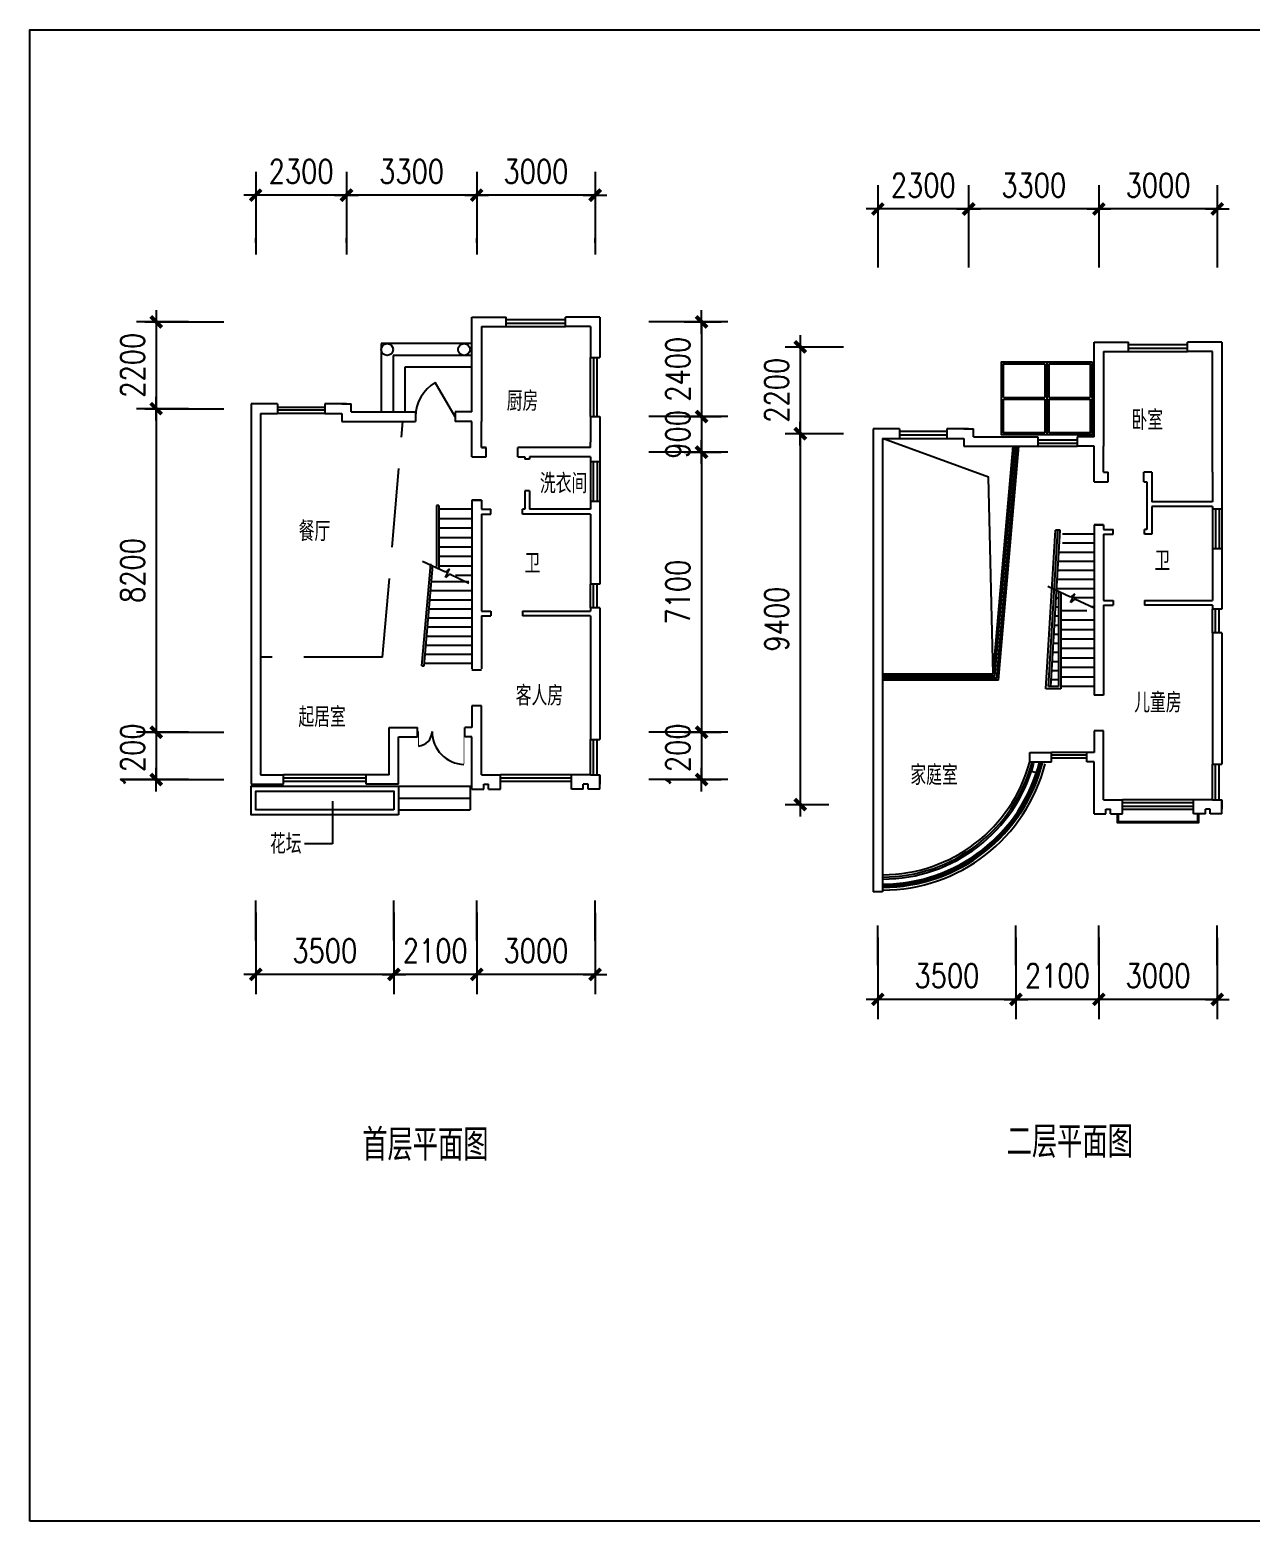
# Model space of a CAD drawing. Extents: x -144404 to 147451, y -180554 to 49126.
# Drawn here: x 48719 to 79643, y -136475 to -98675 of the extents above; entities that cross this region are included whole.
import ezdxf

# ---------------------------------------------------------------- set-up
doc = ezdxf.new("R2010")
doc.units = 0
doc.header["$LTSCALE"] = 2000
doc.header["$MEASUREMENT"] = 0
doc.linetypes.add('DASH', pattern=[0.35, 0.25, -0.1])
doc.layers.get('0').update_dxf_attribs({"color": 3, "linetype": 'CONTINUOUS'})
doc.layers.get('DEFPOINTS').update_dxf_attribs({"linetype": 'CONTINUOUS'})
for name, color, linetype in [('01_FUR', 9, 'CONTINUOUS'), ('AXIS', 3, 'CONTINUOUS'), ('JIAJU', 6, 'CONTINUOUS'), ('PUB_DIM', 3, 'CONTINUOUS'), ('PUB_TITLE', 4, 'CONTINUOUS'), ('S_SURFACE', 6, 'CONTINUOUS'), ('STAIR', 6, 'CONTINUOUS'), ('WALL', 255, 'CONTINUOUS'), ('WINDOW', 4, 'CONTINUOUS')]:
    doc.layers.add(name, color=color, linetype=linetype)
doc.styles.add('-宋体', font='simplex.shx', dxfattribs={"width": 0.8, "bigfont": 'hztxt.shx'})
doc.styles.add('DIM_FONT', font='SIMPLEX.shx', dxfattribs={"width": 0.8})
doc.dimstyles.new('AXIS200', dxfattribs={"dimscale": 2, "dimtxt": 300, "dimasz": 1, "dimexe": 250, "dimexo": 300, "dimgap": 150, "dimtad": 1, "dimdec": 0, "dimzin": 0, "dimtxsty": 'DIM_FONT', "dimblk": '_DIMX', "dimcen": 0.09, "dimse1": 1, "dimse2": 1, "dimclrt": 7, "dimazin": 3, "dimtfac": 1, "dimtdec": 0, "dimtix": 1, "dimtmove": 0, "dimatfit": 3, "dimtolj": 1, "dimtzin": 0})
doc.dimstyles.new('DIMA200', dxfattribs={"dimscale": 2, "dimtxt": 300, "dimasz": 1, "dimexe": 250, "dimexo": 300, "dimgap": 150, "dimtad": 1, "dimdec": 0, "dimzin": 0, "dimtxsty": 'DIM_FONT', "dimblk": '_DIMX', "dimcen": 0.09, "dimse1": 1, "dimclrt": 7, "dimazin": 3, "dimtfac": 1, "dimtdec": 0, "dimtix": 1, "dimtmove": 0, "dimatfit": 3, "dimtolj": 1, "dimtzin": 0})
doc.dimstyles.new('DIMB200', dxfattribs={"dimscale": 2, "dimtxt": 300, "dimasz": 1, "dimexe": 250, "dimexo": 300, "dimgap": 150, "dimtad": 1, "dimdec": 0, "dimzin": 0, "dimtxsty": 'DIM_FONT', "dimblk": '_DIMX', "dimcen": 0.09, "dimse2": 1, "dimclrt": 7, "dimazin": 3, "dimtfac": 1, "dimtdec": 0, "dimtix": 1, "dimtmove": 0, "dimatfit": 3, "dimtolj": 1, "dimtzin": 0})
doc.dimstyles.new('DIMN200', dxfattribs={"dimscale": 2, "dimtxt": 300, "dimasz": 1, "dimexe": 250, "dimexo": 300, "dimgap": 150, "dimtad": 1, "dimdec": 0, "dimzin": 0, "dimtxsty": 'DIM_FONT', "dimblk": '_DIMX', "dimcen": 0.09, "dimclrt": 7, "dimazin": 3, "dimtfac": 1, "dimtdec": 0, "dimtix": 1, "dimtmove": 0, "dimatfit": 3, "dimtolj": 1, "dimtzin": 0})

# ---------------------------------------------------------------- blocks, each defined once
blk = doc.blocks.new('M_B15SGY')
at = {"linetype": 'CONTINUOUS'}
for p, q in [((-0.5, 0.5), (0.5, 0.5)), ((0.5, 0.167), (-0.5, 0.167)), ((0.5, -0.167), (-0.5, -0.167))]:
    blk.add_line(p, q, dxfattribs=at)
blk = doc.blocks.new('_DIMX')
blk.add_line((-150, 0), (150, 0))
at = {"const_width": 50}
blk.add_lwpolyline([(-70, -70), (70, 70)], dxfattribs=at)
blk = doc.blocks.new('*D139')
at = {"color": 0, "linetype": 'BYBLOCK'}
for p, q in [((-94260, 104914), (-95580, 104914)), ((-95080, 104912), (-95080, 96716)), ((-94260, 96714), (-95580, 96714))]:
    blk.add_line(p, q, dxfattribs=at)
at = {"layer": 'DEFPOINTS', "color": 0, "linetype": 'BYBLOCK'}
for p in [(-93660, 104914), (-95080, 96714), (-93660, 96714)]:
    blk.add_point(p, dxfattribs=at)
at = {"color": 0, "linetype": 'BYBLOCK', "xscale": 2, "yscale": 2, "zscale": 2}
for p, rotation in [((-95080, 104914), 90), ((-95080, 96714), 270)]:
    blk.add_blockref('_DIMX', p, dxfattribs=dict(at, rotation=rotation))
at = {"color": 7, "linetype": 'BYBLOCK', "insert": (-95680, 100814), "char_height": 600, "attachment_point": 5, "rotation": 90, "style": 'DIM_FONT'}
blk.add_mtext('\\A1;8200', dxfattribs=at)
blk = doc.blocks.new('*D140')
at = {"color": 0, "linetype": 'BYBLOCK'}
for p, q in [((-112830, 104280), (-112830, 94884)), ((-112788, 104282), (-112330, 104282)), ((-112788, 94882), (-112330, 94882))]:
    blk.add_line(p, q, dxfattribs=at)
at = {"layer": 'DEFPOINTS', "color": 0, "linetype": 'BYBLOCK'}
for p in [(-113388, 104282), (-113388, 94882), (-112830, 94882)]:
    blk.add_point(p, dxfattribs=at)
at = {"color": 0, "linetype": 'BYBLOCK', "xscale": 2, "yscale": 2, "zscale": 2}
for p, rotation in [((-112830, 104282), 90), ((-112830, 94882), 270)]:
    blk.add_blockref('_DIMX', p, dxfattribs=dict(at, rotation=rotation))
at = {"color": 7, "linetype": 'BYBLOCK', "insert": (-113430, 99582), "char_height": 600, "attachment_point": 5, "rotation": 90, "style": 'DIM_FONT'}
blk.add_mtext('\\A1;9400', dxfattribs=at)
blk = doc.blocks.new('*D132')
at = {"color": 0, "linetype": 'BYBLOCK'}
for p, q in [((-81705, 103814), (-80762, 103814)), ((-81262, 103812), (-81262, 96716)), ((-81705, 96714), (-80762, 96714))]:
    blk.add_line(p, q, dxfattribs=at)
at = {"layer": 'DEFPOINTS', "color": 0, "linetype": 'BYBLOCK'}
for p in [(-82305, 103814), (-82305, 96714), (-81262, 96714)]:
    blk.add_point(p, dxfattribs=at)
at = {"color": 0, "linetype": 'BYBLOCK', "xscale": 2, "yscale": 2, "zscale": 2}
for p, rotation in [((-81262, 103814), 90), ((-81262, 96714), 270)]:
    blk.add_blockref('_DIMX', p, dxfattribs=dict(at, rotation=rotation))
at = {"color": 7, "linetype": 'BYBLOCK', "insert": (-81862, 100264), "char_height": 600, "attachment_point": 5, "rotation": 90, "style": 'DIM_FONT'}
blk.add_mtext('\\A1;7100', dxfattribs=at)
blk = doc.blocks.new('*D147')
at = {"color": 0, "linetype": 'BYBLOCK'}
for p, q in [((-105265, 91514), (-105265, 89444)), ((-102265, 91507), (-102265, 89444)), ((-102267, 89944), (-105263, 89944))]:
    blk.add_line(p, q, dxfattribs=at)
at = {"layer": 'DEFPOINTS', "color": 0, "linetype": 'BYBLOCK'}
for p in [(-105265, 92114), (-102265, 92107), (-105265, 89944)]:
    blk.add_point(p, dxfattribs=at)
at = {"color": 0, "linetype": 'BYBLOCK', "xscale": 2, "yscale": 2, "zscale": 2, "rotation": 180}
blk.add_blockref('_DIMX', (-105265, 89944), dxfattribs=at)
at = {"color": 0, "linetype": 'BYBLOCK', "xscale": 2, "yscale": 2, "zscale": 2}
blk.add_blockref('_DIMX', (-102265, 89944), dxfattribs=at)
at = {"color": 7, "linetype": 'BYBLOCK', "insert": (-103765, 90544), "char_height": 600, "attachment_point": 5, "style": 'DIM_FONT'}
blk.add_mtext('\\A1;3000', dxfattribs=at)
blk = doc.blocks.new('*D135')
at = {"color": 0, "linetype": 'BYBLOCK'}
for p, q in [((-89058, 92146), (-89058, 90076)), ((-86958, 92146), (-86958, 90076)), ((-89060, 90576), (-89062, 90576)), ((-86958, 90576), (-89058, 90576)), ((-86956, 90576), (-86954, 90576))]:
    blk.add_line(p, q, dxfattribs=at)
at = {"layer": 'DEFPOINTS', "color": 0, "linetype": 'BYBLOCK'}
for p in [(-89058, 92746), (-86958, 92746), (-89058, 90576)]:
    blk.add_point(p, dxfattribs=at)
at = {"color": 0, "linetype": 'BYBLOCK', "xscale": 2, "yscale": 2, "zscale": 2}
blk.add_blockref('_DIMX', (-89058, 90576), dxfattribs=at)
at = {"color": 0, "linetype": 'BYBLOCK', "xscale": 2, "yscale": 2, "zscale": 2, "rotation": 180}
blk.add_blockref('_DIMX', (-86958, 90576), dxfattribs=at)
at = {"color": 7, "linetype": 'BYBLOCK', "insert": (-88008, 91176), "char_height": 600, "attachment_point": 5, "style": 'DIM_FONT'}
blk.add_mtext('\\A1;2100', dxfattribs=at)
blk = doc.blocks.new('*D133')
at = {"color": 0, "linetype": 'BYBLOCK'}
for p, q in [((-86958, 92146), (-86958, 90076)), ((-83958, 92139), (-83958, 90076)), ((-83960, 90576), (-86956, 90576))]:
    blk.add_line(p, q, dxfattribs=at)
at = {"layer": 'DEFPOINTS', "color": 0, "linetype": 'BYBLOCK'}
for p in [(-86958, 92746), (-83958, 92739), (-86958, 90576)]:
    blk.add_point(p, dxfattribs=at)
at = {"color": 0, "linetype": 'BYBLOCK', "xscale": 2, "yscale": 2, "zscale": 2, "rotation": 180}
blk.add_blockref('_DIMX', (-86958, 90576), dxfattribs=at)
at = {"color": 0, "linetype": 'BYBLOCK', "xscale": 2, "yscale": 2, "zscale": 2}
blk.add_blockref('_DIMX', (-83958, 90576), dxfattribs=at)
at = {"color": 7, "linetype": 'BYBLOCK', "insert": (-85458, 91176), "char_height": 600, "attachment_point": 5, "style": 'DIM_FONT'}
blk.add_mtext('\\A1;3000', dxfattribs=at)
blk = doc.blocks.new('*D134')
at = {"color": 0, "linetype": 'BYBLOCK'}
for p, q in [((-92558, 92146), (-92558, 90076)), ((-89058, 92146), (-89058, 90076)), ((-89060, 90576), (-92556, 90576))]:
    blk.add_line(p, q, dxfattribs=at)
at = {"layer": 'DEFPOINTS', "color": 0, "linetype": 'BYBLOCK'}
for p in [(-92558, 92746), (-89058, 92746), (-92558, 90576)]:
    blk.add_point(p, dxfattribs=at)
at = {"color": 0, "linetype": 'BYBLOCK', "xscale": 2, "yscale": 2, "zscale": 2, "rotation": 180}
blk.add_blockref('_DIMX', (-92558, 90576), dxfattribs=at)
at = {"color": 0, "linetype": 'BYBLOCK', "xscale": 2, "yscale": 2, "zscale": 2}
blk.add_blockref('_DIMX', (-89058, 90576), dxfattribs=at)
at = {"color": 7, "linetype": 'BYBLOCK', "insert": (-90808, 91176), "char_height": 600, "attachment_point": 5, "style": 'DIM_FONT'}
blk.add_mtext('\\A1;3500', dxfattribs=at)
blk = doc.blocks.new('M_A17ORW')
at = {"const_width": 0.02}
for points in [[(-0.481, -0.001), (-0.481, -0.308)], [(0.481, 0.001), (0.481, -0.691)]]:
    blk.add_lwpolyline(points, dxfattribs=at)
for centre, radius, start, end in [((-0.501, -0.003), 0.307, 274.2492, 0.2101), ((0.505, 0.002), 0.699, 180.2762, 268.0603)]:
    blk.add_arc(centre, radius, start, end)
blk = doc.blocks.new('*D136')
at = {"color": 0, "linetype": 'BYBLOCK'}
for p, q in [((-81705, 96714), (-80762, 96714)), ((-81262, 96716), (-81262, 96718)), ((-81262, 96714), (-81262, 95514)), ((-81705, 95514), (-80762, 95514)), ((-81262, 95512), (-81262, 95510))]:
    blk.add_line(p, q, dxfattribs=at)
at = {"layer": 'DEFPOINTS', "color": 0, "linetype": 'BYBLOCK'}
for p in [(-82305, 96714), (-82305, 95514), (-81262, 95514)]:
    blk.add_point(p, dxfattribs=at)
at = {"color": 0, "linetype": 'BYBLOCK', "xscale": 2, "yscale": 2, "zscale": 2}
for p, rotation in [((-81262, 96714), 270), ((-81262, 95514), 90)]:
    blk.add_blockref('_DIMX', p, dxfattribs=dict(at, rotation=rotation))
at = {"color": 7, "linetype": 'BYBLOCK', "insert": (-81862, 96114), "char_height": 600, "attachment_point": 5, "rotation": 90, "style": 'DIM_FONT'}
blk.add_mtext('\\A1;1200', dxfattribs=at)
blk = doc.blocks.new('*D144')
at = {"color": 0, "linetype": 'BYBLOCK'}
for p, q in [((-94260, 96714), (-95580, 96714)), ((-95080, 96716), (-95080, 96718)), ((-95080, 96714), (-95080, 95514)), ((-94260, 95514), (-95580, 95514)), ((-95080, 95512), (-95080, 95510))]:
    blk.add_line(p, q, dxfattribs=at)
at = {"layer": 'DEFPOINTS', "color": 0, "linetype": 'BYBLOCK'}
for p in [(-93660, 96714), (-95080, 95514), (-93660, 95514)]:
    blk.add_point(p, dxfattribs=at)
at = {"color": 0, "linetype": 'BYBLOCK', "xscale": 2, "yscale": 2, "zscale": 2}
for p, rotation in [((-95080, 96714), 270), ((-95080, 95514), 90)]:
    blk.add_blockref('_DIMX', p, dxfattribs=dict(at, rotation=rotation))
at = {"color": 7, "linetype": 'BYBLOCK', "insert": (-95680, 96114), "char_height": 600, "attachment_point": 5, "rotation": 90, "style": 'DIM_FONT'}
blk.add_mtext('\\A1;1200', dxfattribs=at)
blk = doc.blocks.new('*D146')
at = {"color": 0, "linetype": 'BYBLOCK'}
for p, q in [((-110865, 91514), (-110865, 89444)), ((-107365, 91514), (-107365, 89444)), ((-107367, 89944), (-110863, 89944))]:
    blk.add_line(p, q, dxfattribs=at)
at = {"layer": 'DEFPOINTS', "color": 0, "linetype": 'BYBLOCK'}
for p in [(-110865, 92114), (-107365, 92114), (-110865, 89944)]:
    blk.add_point(p, dxfattribs=at)
at = {"color": 0, "linetype": 'BYBLOCK', "xscale": 2, "yscale": 2, "zscale": 2, "rotation": 180}
blk.add_blockref('_DIMX', (-110865, 89944), dxfattribs=at)
at = {"color": 0, "linetype": 'BYBLOCK', "xscale": 2, "yscale": 2, "zscale": 2}
blk.add_blockref('_DIMX', (-107365, 89944), dxfattribs=at)
at = {"color": 7, "linetype": 'BYBLOCK', "insert": (-109115, 90544), "char_height": 600, "attachment_point": 5, "style": 'DIM_FONT'}
blk.add_mtext('\\A1;3500', dxfattribs=at)
blk = doc.blocks.new('*D148')
at = {"color": 0, "linetype": 'BYBLOCK'}
for p, q in [((-107365, 91514), (-107365, 89444)), ((-105265, 91514), (-105265, 89444)), ((-107367, 89944), (-107369, 89944)), ((-105265, 89944), (-107365, 89944)), ((-105263, 89944), (-105261, 89944))]:
    blk.add_line(p, q, dxfattribs=at)
at = {"layer": 'DEFPOINTS', "color": 0, "linetype": 'BYBLOCK'}
for p in [(-107365, 92114), (-105265, 92114), (-107365, 89944)]:
    blk.add_point(p, dxfattribs=at)
at = {"color": 0, "linetype": 'BYBLOCK', "xscale": 2, "yscale": 2, "zscale": 2}
blk.add_blockref('_DIMX', (-107365, 89944), dxfattribs=at)
at = {"color": 0, "linetype": 'BYBLOCK', "xscale": 2, "yscale": 2, "zscale": 2, "rotation": 180}
blk.add_blockref('_DIMX', (-105265, 89944), dxfattribs=at)
at = {"color": 7, "linetype": 'BYBLOCK', "insert": (-106315, 90544), "char_height": 600, "attachment_point": 5, "style": 'DIM_FONT'}
blk.add_mtext('\\A1;2100', dxfattribs=at)
blk = doc.blocks.new('*D138')
at = {"color": 0, "linetype": 'BYBLOCK'}
for p, q in [((-81705, 104714), (-80762, 104714)), ((-81262, 104716), (-81262, 104718)), ((-81262, 104714), (-81262, 103814)), ((-81705, 103814), (-80762, 103814)), ((-81262, 103812), (-81262, 103810))]:
    blk.add_line(p, q, dxfattribs=at)
at = {"layer": 'DEFPOINTS', "color": 0, "linetype": 'BYBLOCK'}
for p in [(-82305, 104714), (-82305, 103814), (-81262, 103814)]:
    blk.add_point(p, dxfattribs=at)
at = {"color": 0, "linetype": 'BYBLOCK', "xscale": 2, "yscale": 2, "zscale": 2}
for p, rotation in [((-81262, 104714), 270), ((-81262, 103814), 90)]:
    blk.add_blockref('_DIMX', p, dxfattribs=dict(at, rotation=rotation))
at = {"color": 7, "linetype": 'BYBLOCK', "insert": (-81862, 104264), "char_height": 600, "attachment_point": 5, "rotation": 90, "style": 'DIM_FONT'}
blk.add_mtext('\\A1;900', dxfattribs=at)
blk = doc.blocks.new('_GCBLK')
at = {"linetype": 'DASH'}
for p, q in [((-0.5, -0.5), (-0.5, 0.5)), ((0.5, -0.5), (0.5, 0.5)), ((-0.5, 0.2), (0.5, 0.2)), ((-0.5, -0.2), (0.5, -0.2))]:
    blk.add_line(p, q, dxfattribs=at)
blk = doc.blocks.new('*D137')
at = {"color": 0, "linetype": 'BYBLOCK'}
for p, q in [((-81705, 107114), (-80762, 107114)), ((-81262, 107112), (-81262, 104716)), ((-81705, 104714), (-80762, 104714))]:
    blk.add_line(p, q, dxfattribs=at)
at = {"layer": 'DEFPOINTS', "color": 0, "linetype": 'BYBLOCK'}
for p in [(-82305, 107114), (-82305, 104714), (-81262, 104714)]:
    blk.add_point(p, dxfattribs=at)
at = {"color": 0, "linetype": 'BYBLOCK', "xscale": 2, "yscale": 2, "zscale": 2}
for p, rotation in [((-81262, 107114), 90), ((-81262, 104714), 270)]:
    blk.add_blockref('_DIMX', p, dxfattribs=dict(at, rotation=rotation))
at = {"color": 7, "linetype": 'BYBLOCK', "insert": (-81862, 105914), "char_height": 600, "attachment_point": 5, "rotation": 90, "style": 'DIM_FONT'}
blk.add_mtext('\\A1;2400', dxfattribs=at)
blk = doc.blocks.new('*D154')
at = {"color": 0, "linetype": 'BYBLOCK'}
for p, q in [((-94260, 107114), (-95580, 107114)), ((-95080, 107116), (-95080, 107118)), ((-95080, 107114), (-95080, 104914)), ((-94260, 104914), (-95580, 104914)), ((-95080, 104912), (-95080, 104910))]:
    blk.add_line(p, q, dxfattribs=at)
at = {"layer": 'DEFPOINTS', "color": 0, "linetype": 'BYBLOCK'}
for p in [(-93660, 107114), (-95080, 104914), (-93660, 104914)]:
    blk.add_point(p, dxfattribs=at)
at = {"color": 0, "linetype": 'BYBLOCK', "xscale": 2, "yscale": 2, "zscale": 2}
for p, rotation in [((-95080, 107114), 270), ((-95080, 104914), 90)]:
    blk.add_blockref('_DIMX', p, dxfattribs=dict(at, rotation=rotation))
at = {"color": 7, "linetype": 'BYBLOCK', "insert": (-95680, 106014), "char_height": 600, "attachment_point": 5, "rotation": 90, "style": 'DIM_FONT'}
blk.add_mtext('\\A1;2200', dxfattribs=at)
blk = doc.blocks.new('M_A1SFU')
blk.add_line((-0.5, 0), (0, -0.866))
blk.add_arc((-0.5, 0), 1, 300, 0)
blk = doc.blocks.new('*D157')
at = {"color": 0, "linetype": 'BYBLOCK'}
for p, q in [((-112830, 106484), (-112830, 106486)), ((-112830, 106482), (-112830, 104282)), ((-112788, 106482), (-112330, 106482)), ((-112830, 104280), (-112830, 104278)), ((-112788, 104282), (-112330, 104282))]:
    blk.add_line(p, q, dxfattribs=at)
at = {"layer": 'DEFPOINTS', "color": 0, "linetype": 'BYBLOCK'}
for p in [(-113388, 106482), (-113388, 104282), (-112830, 104282)]:
    blk.add_point(p, dxfattribs=at)
at = {"color": 0, "linetype": 'BYBLOCK', "xscale": 2, "yscale": 2, "zscale": 2}
for p, rotation in [((-112830, 106482), 270), ((-112830, 104282), 90)]:
    blk.add_blockref('_DIMX', p, dxfattribs=dict(at, rotation=rotation))
at = {"color": 7, "linetype": 'BYBLOCK', "insert": (-113430, 105382), "char_height": 600, "attachment_point": 5, "rotation": 90, "style": 'DIM_FONT'}
blk.add_mtext('\\A1;2200', dxfattribs=at)
blk = doc.blocks.new('*D309')
at = {"color": 0, "linetype": 'BYBLOCK'}
blk.add_line((417291, -25873), (414295, -25873), dxfattribs=at)
at = {"layer": 'DEFPOINTS', "color": 0, "linetype": 'BYBLOCK'}
for p in [(414293, -25873), (414293, -26873), (417293, -26873)]:
    blk.add_point(p, dxfattribs=at)
at = {"color": 0, "linetype": 'BYBLOCK', "xscale": 2, "yscale": 2, "zscale": 2, "rotation": 180}
blk.add_blockref('_DIMX', (414293, -25873), dxfattribs=at)
at = {"color": 0, "linetype": 'BYBLOCK', "xscale": 2, "yscale": 2, "zscale": 2}
blk.add_blockref('_DIMX', (417293, -25873), dxfattribs=at)
at = {"color": 7, "linetype": 'BYBLOCK', "insert": (415793, -25273), "char_height": 600, "attachment_point": 5, "style": 'DIM_FONT'}
blk.add_mtext('\\A1;3000', dxfattribs=at)
blk = doc.blocks.new('*D310')
at = {"color": 0, "linetype": 'BYBLOCK'}
blk.add_line((414291, -25873), (410995, -25873), dxfattribs=at)
at = {"layer": 'DEFPOINTS', "color": 0, "linetype": 'BYBLOCK'}
for p in [(410993, -25873), (410993, -26873), (414293, -26873)]:
    blk.add_point(p, dxfattribs=at)
at = {"color": 0, "linetype": 'BYBLOCK', "xscale": 2, "yscale": 2, "zscale": 2, "rotation": 180}
blk.add_blockref('_DIMX', (410993, -25873), dxfattribs=at)
at = {"color": 0, "linetype": 'BYBLOCK', "xscale": 2, "yscale": 2, "zscale": 2}
blk.add_blockref('_DIMX', (414293, -25873), dxfattribs=at)
at = {"color": 7, "linetype": 'BYBLOCK', "insert": (412643, -25273), "char_height": 600, "attachment_point": 5, "style": 'DIM_FONT'}
blk.add_mtext('\\A1;3300', dxfattribs=at)
blk = doc.blocks.new('*D311')
at = {"color": 0, "linetype": 'BYBLOCK'}
blk.add_line((410991, -25873), (408695, -25873), dxfattribs=at)
at = {"layer": 'DEFPOINTS', "color": 0, "linetype": 'BYBLOCK'}
for p in [(408693, -25873), (408693, -26873), (410993, -26873)]:
    blk.add_point(p, dxfattribs=at)
at = {"color": 0, "linetype": 'BYBLOCK', "xscale": 2, "yscale": 2, "zscale": 2, "rotation": 180}
blk.add_blockref('_DIMX', (408693, -25873), dxfattribs=at)
at = {"color": 0, "linetype": 'BYBLOCK', "xscale": 2, "yscale": 2, "zscale": 2}
blk.add_blockref('_DIMX', (410993, -25873), dxfattribs=at)
at = {"color": 7, "linetype": 'BYBLOCK', "insert": (409843, -25273), "char_height": 600, "attachment_point": 5, "style": 'DIM_FONT'}
blk.add_mtext('\\A1;2300', dxfattribs=at)
blk = doc.blocks.new('*D312')
at = {"color": 0, "linetype": 'BYBLOCK'}
blk.add_line((433056, -26223), (430060, -26223), dxfattribs=at)
at = {"layer": 'DEFPOINTS', "color": 0, "linetype": 'BYBLOCK'}
for p in [(430058, -26223), (430058, -27223), (433058, -27223)]:
    blk.add_point(p, dxfattribs=at)
at = {"color": 0, "linetype": 'BYBLOCK', "xscale": 2, "yscale": 2, "zscale": 2, "rotation": 180}
blk.add_blockref('_DIMX', (430058, -26223), dxfattribs=at)
at = {"color": 0, "linetype": 'BYBLOCK', "xscale": 2, "yscale": 2, "zscale": 2}
blk.add_blockref('_DIMX', (433058, -26223), dxfattribs=at)
at = {"color": 7, "linetype": 'BYBLOCK', "insert": (431558, -25623), "char_height": 600, "attachment_point": 5, "style": 'DIM_FONT'}
blk.add_mtext('\\A1;3000', dxfattribs=at)
blk = doc.blocks.new('*D313')
at = {"color": 0, "linetype": 'BYBLOCK'}
blk.add_line((430056, -26223), (426760, -26223), dxfattribs=at)
at = {"layer": 'DEFPOINTS', "color": 0, "linetype": 'BYBLOCK'}
for p in [(426758, -26223), (426758, -27223), (430058, -27223)]:
    blk.add_point(p, dxfattribs=at)
at = {"color": 0, "linetype": 'BYBLOCK', "xscale": 2, "yscale": 2, "zscale": 2, "rotation": 180}
blk.add_blockref('_DIMX', (426758, -26223), dxfattribs=at)
at = {"color": 0, "linetype": 'BYBLOCK', "xscale": 2, "yscale": 2, "zscale": 2}
blk.add_blockref('_DIMX', (430058, -26223), dxfattribs=at)
at = {"color": 7, "linetype": 'BYBLOCK', "insert": (428408, -25623), "char_height": 600, "attachment_point": 5, "style": 'DIM_FONT'}
blk.add_mtext('\\A1;3300', dxfattribs=at)
blk = doc.blocks.new('*D314')
at = {"color": 0, "linetype": 'BYBLOCK'}
blk.add_line((426756, -26223), (424460, -26223), dxfattribs=at)
at = {"layer": 'DEFPOINTS', "color": 0, "linetype": 'BYBLOCK'}
for p in [(424458, -26223), (424458, -27223), (426758, -27223)]:
    blk.add_point(p, dxfattribs=at)
at = {"color": 0, "linetype": 'BYBLOCK', "xscale": 2, "yscale": 2, "zscale": 2, "rotation": 180}
blk.add_blockref('_DIMX', (424458, -26223), dxfattribs=at)
at = {"color": 0, "linetype": 'BYBLOCK', "xscale": 2, "yscale": 2, "zscale": 2}
blk.add_blockref('_DIMX', (426758, -26223), dxfattribs=at)
at = {"color": 7, "linetype": 'BYBLOCK', "insert": (425608, -25623), "char_height": 600, "attachment_point": 5, "style": 'DIM_FONT'}
blk.add_mtext('\\A1;2300', dxfattribs=at)

msp = doc.modelspace()

# ---------------------------------------------------------------- linework, layer by layer
at = {"layer": '01_FUR', "linetype": 'DASH', "ltscale": 4}
for q in [(58170.5, -108598.1), (54563.9, -114578.1)]:
    msp.add_line((57659.2, -114578.1), q, dxfattribs=at)
at = {"layer": '01_FUR'}
for p, q in [((73129.8, -115005), (73633.3, -109230)), ((73175.7, -115055), (73683.5, -109230)), ((73221.5, -115105), (73733.7, -109230)), ((73267.3, -115155), (73783.9, -109230)), ((59084.7, -110728.1), (59024.4, -110728.1)), ((59024.7, -110728.1), (59024.7, -112279.8)), ((59084.7, -110728.1), (59084.7, -112327)), ((59923.9, -110828.1), (59084.7, -110828.1)), ((59923.9, -111068.1), (59084.7, -111068.1)), ((59923.9, -111308.1), (59084.7, -111308.1)), ((74465.7, -115380), (74710, -111360)), ((74529.5, -115320), (74770.2, -111360)), ((74589.6, -115320), (74830.3, -111360)), ((74830.3, -111360), (74710, -111360)), ((75688.6, -111460), (74889.5, -111460)), ((59923.9, -111548.1), (59084.7, -111548.1)), ((59923.9, -111788.1), (59084.7, -111788.1)), ((75688.6, -111690), (74889.5, -111690)), ((58655.2, -114794.5), (58878, -112210.4)), ((58715.5, -114794.5), (58934.6, -112252.6)), ((59923.9, -112028.1), (59084.7, -112028.1)), ((75688.6, -112150), (74782.3, -112150)), ((75688.6, -111920), (74796.2, -111920)), ((59923.9, -112268.1), (59084.7, -112268.1)), ((59923.9, -112508.1), (59508.1, -112508.1)), ((75688.6, -112610), (74754.3, -112610)), ((75688.6, -112380), (74768.3, -112380)), ((59923.9, -112898.1), (58878.9, -112898.1)), ((59846.7, -112668.1), (58898.8, -112668.1)), ((75688.6, -112840), (74740.3, -112840)), ((74789.5, -112911.6), (74789.5, -115320)), ((74849.5, -112940), (74849.5, -115380)), ((59923.9, -113358.1), (58839.3, -113358.1)), ((59923.9, -113128.1), (58859.1, -113128.1)), ((74789.5, -113310), (74711.8, -113310)), ((74789.5, -113080), (74722.4, -113080)), ((75505.6, -113400), (74849.5, -113400)), ((75688.6, -113070), (75149.3, -113070)), ((75688.6, -113300), (75611.5, -113300)), ((59923.9, -113588.1), (58819.5, -113588.1)), ((74789.5, -113770), (74683.8, -113770)), ((74789.5, -113540), (74697.8, -113540)), ((75688.6, -113640), (74849.5, -113640)), ((59923.9, -114048.1), (58779.8, -114048.1)), ((59923.9, -113818.1), (58799.6, -113818.1)), ((74789.5, -114000), (74669.8, -114000)), ((75688.6, -113880), (74849.5, -113880)), ((75688.6, -114120), (74849.5, -114120)), ((59923.9, -114508.1), (58740.1, -114508.1)), ((59923.9, -114278.1), (58760, -114278.1)), ((74789.5, -114460), (74641.9, -114460)), ((74789.5, -114230), (74655.8, -114230)), ((75688.6, -114360), (74849.5, -114360)), ((58655.2, -114794.5), (58715.5, -114794.5)), ((59923.9, -114738.1), (58720.3, -114738.1)), ((74789.5, -114690), (74627.9, -114690)), ((75688.6, -114600), (74849.5, -114600)), ((75688.6, -114840), (74849.5, -114840)), ((73129.8, -115005), (70328.6, -115005)), ((73175.7, -115055), (70328.6, -115055)), ((73221.5, -115105), (70328.6, -115105)), ((73267.3, -115155), (70328.6, -115155)), ((74789.5, -115150), (74599.9, -115150)), ((74789.5, -114920), (74613.9, -114920)), ((75688.6, -115080), (74849.5, -115080)), ((74849.5, -115380), (74465.7, -115380)), ((74789.5, -115320), (74529.5, -115320)), ((75688.6, -115320), (74849.5, -115320))]:
    msp.add_line(p, q, dxfattribs=at)
at = {"layer": 'AXIS'}
for p, q in [((51635.6, -106078), (53635.6, -106078)), ((66403.7, -106078), (64403.7, -106078)), ((67859.3, -106709.9), (69341.3, -106710)), ((51635.6, -108278), (53635.6, -108278)), ((66403.7, -108478), (64403.7, -108478)), ((67859.3, -108909.9), (69341.3, -108910)), ((66403.7, -109378), (64403.7, -109378)), ((51635.6, -116478.1), (53635.6, -116478.1)), ((66403.7, -116478.1), (64403.7, -116478.1)), ((51635.6, -117678.1), (53635.6, -117678.1)), ((66403.7, -117678.1), (64403.7, -117678.1)), ((67859.3, -118310), (68968.7, -118310)), ((54443.9, -121754.4), (54443.9, -120746.4)), ((57943.9, -121754.4), (57943.9, -120746.4)), ((60043.9, -121754.4), (60043.9, -120746.4)), ((63043.9, -121754.4), (63043.9, -120746.4)), ((70208.6, -122386.3), (70208.6, -121378.3)), ((73708.6, -122386.3), (73708.6, -121378.3)), ((75808.6, -122386.3), (75808.6, -121378.3)), ((78808.6, -122386.3), (78808.6, -121378.3))]:
    msp.add_line(p, q, dxfattribs=at)
at = {"layer": 'DEFPOINTS', "color": 0, "linetype": 'BYBLOCK'}
for p in [(71711.6, -116609.8), (70328.6, -117664.2)]:
    msp.add_point(p, dxfattribs=at)
at = {"layer": 'JIAJU'}
for p, q in [((56387.7, -118229.5), (56387.7, -119307)), ((56387.7, -119307), (55681.3, -119307))]:
    msp.add_line(p, q, dxfattribs=at)
at = {"layer": 'PUB_DIM'}
for p, q in [((54443.9, -102278), (54443.9, -104369.8)), ((56743.9, -102278), (56743.9, -104369.8)), ((60043.9, -102278), (60043.9, -104369.8)), ((63043.9, -102278), (63043.9, -104369.8)), ((70208.6, -102608.1), (70208.6, -104700)), ((72508.6, -102608.1), (72508.6, -104700)), ((75808.6, -102608.1), (75808.6, -104700)), ((78808.6, -102608.1), (78808.6, -104700)), ((54443.9, -104070.5), (54443.9, -103953.4)), ((56743.9, -104070.5), (56743.9, -103953.4)), ((60043.9, -104070.5), (60043.9, -103953.4)), ((63043.9, -104070.5), (63043.9, -103953.4)), ((70208.6, -104400.6), (70208.6, -104585.2)), ((72508.6, -104400.6), (72508.6, -104585.2)), ((75808.6, -104400.6), (75808.6, -104585.2)), ((78808.6, -104400.6), (78808.6, -104585.2))]:
    msp.add_line(p, q, dxfattribs=at)
msp.add_lwpolyline([(73129.8, -115005), (73009.2, -110013.5), (70328.6, -109030)], dxfattribs=at)
for radius, end in [(3860, 344.98532), (4100, 345.88307), (3920, 344.98532), (3970, 344.98532), (4250, 345.69651)]:
    msp.add_arc((70328.6, -116230), radius, 270, end, dxfattribs=at)
at = {"layer": 'PUB_TITLE'}
msp.add_lwpolyline([(48719.5, -136474.8), (48719.5, -98674.8), (102179.5, -98674.8), (102179.5, -136474.8)], close=True, dxfattribs=at)
at = {"layer": 'S_SURFACE'}
for p, q in [((74438.6, -107140), (74438.6, -107990)), ((74488.6, -107090), (74488.6, -108940)), ((74538.6, -107140), (74538.6, -107990)), ((73388.6, -107990), (74438.6, -107990)), ((73388.6, -108040), (74438.6, -108040)), ((74438.6, -108040), (74438.6, -108890)), ((74538.6, -107990), (75588.6, -107990)), ((74538.6, -108040), (74538.6, -108890)), ((74538.6, -108040), (75588.6, -108040)), ((55144.1, -117848.1), (58114.3, -117848.1))]:
    msp.add_line(p, q, dxfattribs=at)
for points in [[(75638.6, -107090), (75638.6, -108940), (73338.6, -108940), (73338.6, -107090)], [(58064.3, -118568.1), (54323.9, -118568.1), (54323.9, -117848.1), (58064.3, -117848.1)], [(57944.3, -118448.1), (54443.9, -118448.1), (54443.9, -117968.1), (57944.3, -117968.1)]]:
    msp.add_lwpolyline(points, close=True, dxfattribs=at)
for points in [[(73388.6, -107990), (73388.6, -107140), (74438.6, -107140)], [(74538.6, -107140), (75588.6, -107140), (75588.6, -107990)], [(74438.6, -108890), (73388.6, -108890), (73388.6, -108040)], [(75588.6, -108040), (75588.6, -108890), (74538.6, -108890)], [(76273.3, -118550), (76273.3, -118765), (78343.3, -118765), (78343.3, -118550)], [(76298.3, -118550), (76298.3, -118740), (78318.3, -118740), (78318.3, -118550)]]:
    msp.add_lwpolyline(points, dxfattribs=at)
at = {"layer": 'STAIR'}
for p, q in [((59248.7, -112422), (58673.3, -112150.2)), ((59354.2, -112339.2), (59248.7, -112422)), ((59251.7, -112556.2), (59354.2, -112339.2)), ((59357.2, -112473.3), (59251.7, -112556.2)), ((59846.7, -112704.6), (59357.2, -112473.3)), ((75090.5, -113053.9), (74515.2, -112782)), ((75196, -112971), (75090.5, -113053.9)), ((75093.5, -113188), (75196, -112971)), ((75199, -113105.1), (75093.5, -113188)), ((75688.6, -113336.4), (75199, -113105.1))]:
    msp.add_line(p, q, dxfattribs=at)
at = {"layer": 'WALL'}
for p, q in [((59923.9, -108358.1), (59923.9, -105958.1)), ((59923.9, -105958.1), (60793.9, -105958.1)), ((60163.9, -106198.1), (60163.9, -108598.1)), ((60163.9, -106198.1), (60793.9, -106198.1)), ((60793.9, -106198.1), (60793.9, -105958.1)), ((63163.9, -105958.1), (62293.9, -105958.1)), ((62293.9, -106198.1), (62293.9, -105958.1)), ((62923.9, -106198.1), (62293.9, -106198.1)), ((62923.9, -106198.1), (62923.9, -106978.1)), ((63163.9, -105958.1), (63163.9, -106978.1)), ((75688.6, -108990), (75688.6, -106590)), ((75688.6, -106590), (76558.6, -106590)), ((76558.6, -106830), (76558.6, -106590)), ((78928.6, -106590), (78058.6, -106590)), ((78058.6, -106830), (78058.6, -106590)), ((78928.6, -106590), (78928.6, -113359.8)), ((75928.6, -106830), (75928.6, -109230)), ((75928.6, -106830), (76558.6, -106830)), ((78688.6, -106830), (78058.6, -106830)), ((78688.6, -109753.8), (78688.6, -106830)), ((62923.9, -106978.1), (63163.9, -106978.1)), ((54323.9, -108158.6), (54324.4, -108158.1)), ((54323.9, -108158.6), (54323.9, -117797.6)), ((54993.9, -108158.1), (54324.4, -108158.1)), ((54563.9, -108398.1), (54563.9, -117558.1)), ((54563.9, -108398.1), (54993.9, -108398.1)), ((54993.9, -108158.1), (54993.9, -108398.1)), ((56743.9, -108158.1), (56193.9, -108158.1)), ((56193.9, -108158.1), (56193.9, -108398.1)), ((56193.9, -108398.1), (56623.9, -108398.1)), ((56623.9, -108158.1), (56863.9, -108158.1)), ((56623.9, -108158.1), (56863.9, -108158.1)), ((56623.9, -108398.1), (56623.9, -108598.1)), ((56863.9, -108358.1), (56863.9, -108158.1)), ((56863.9, -108358.1), (58493.9, -108358.1)), ((58493.9, -108358.1), (58493.9, -108598.1)), ((59923.9, -108358.1), (59493.9, -108358.1)), ((59493.9, -108358.1), (59493.9, -108598.1)), ((62923.9, -108478.1), (62923.9, -109121.9)), ((62923.9, -108478.1), (63163.9, -108478.1)), ((63163.9, -108478.1), (63163.9, -112728)), ((56623.9, -108598.1), (58493.9, -108598.1)), ((59923.9, -108598.1), (59493.9, -108598.1)), ((59923.9, -109498.1), (59923.9, -108598.1)), ((60163.9, -109258.1), (60163.9, -108598.1)), ((70088.6, -108790.5), (70089.1, -108790)), ((70088.6, -108790.5), (70088.6, -120520.8)), ((70758.6, -108790), (70089.1, -108790)), ((70758.6, -108790), (70758.6, -109030)), ((71958.6, -108790), (71958.6, -109030)), ((72508.6, -108790), (71958.6, -108790)), ((72388.6, -108790), (72628.6, -108790)), ((72628.6, -108990), (72628.6, -108790)), ((62923.9, -109258.1), (62923.9, -109121.9)), ((70328.6, -109030), (70328.6, -120520.8)), ((70328.6, -109030), (70758.6, -109030)), ((71958.6, -109030), (72388.1, -109030)), ((72388.1, -109030), (72388.6, -109030.5)), ((72388.6, -109030.5), (72388.6, -109230)), ((72388.6, -109230), (74258.6, -109230)), ((72628.6, -108990), (74258.6, -108990)), ((74258.6, -108990), (74258.6, -109230)), ((75258.6, -108990), (75258.6, -109230)), ((75688.6, -108990), (75258.6, -108990)), ((75688.6, -109230), (75258.6, -109230)), ((75688.6, -110130), (75688.6, -109230)), ((75928.6, -109890), (75928.6, -109230)), ((59923.9, -109498.1), (60283.9, -109498.1)), ((60163.9, -109258.1), (60283.9, -109258.1)), ((60283.9, -109498.1), (60283.9, -109258.1)), ((61083.9, -109498.1), (61083.9, -109258.1)), ((62923.9, -109258.1), (61083.9, -109258.1)), ((61083.9, -109498.1), (61263.9, -109498.1)), ((61263.9, -109498.1), (61263.9, -109558.1)), ((61383.9, -109558.1), (61263.9, -109558.1)), ((61383.9, -109498.1), (61383.9, -109558.1)), ((62923.9, -109498.1), (61383.9, -109498.1)), ((62923.9, -109498.1), (62923.9, -110828)), ((75928.6, -109890), (76048.6, -109890)), ((76048.6, -110130), (76048.6, -109890)), ((77148.6, -109890), (76948.6, -109890)), ((76948.6, -110130), (76948.6, -109890)), ((77148.6, -109890), (77148.6, -110640)), ((78688.6, -109890), (78688.6, -109753.8)), ((78688.6, -109890), (78688.6, -110640)), ((61263.9, -110358.1), (61263.9, -110828)), ((61383.9, -110358.1), (61263.9, -110358.1)), ((61383.9, -110358.1), (61383.9, -110828)), ((75688.6, -110130), (76048.6, -110130)), ((76948.6, -110130), (77028.6, -110130)), ((77028.6, -110130), (77028.6, -111339.9)), ((59923.9, -110598.1), (59923.9, -114868.1)), ((59923.9, -110598.1), (60163.9, -110598.1)), ((60163.9, -110598.1), (59923.9, -110598.1)), ((60163.9, -110598.1), (60163.9, -110828)), ((78688.6, -110640), (77148.6, -110640)), ((60163.9, -110828), (60403.9, -110828)), ((60163.9, -110948), (60163.9, -112695)), ((60163.9, -110948), (60403.9, -110948)), ((60403.9, -110948), (60403.9, -110828)), ((61203.9, -110948), (61203.9, -110828)), ((61263.9, -110828), (61203.9, -110828)), ((62923.9, -110948), (61203.9, -110948)), ((62923.9, -110828), (61383.9, -110828)), ((62923.9, -110948), (62923.9, -112728)), ((78688.6, -110760), (77148.6, -110760)), ((77148.6, -110760), (77148.6, -111459.9)), ((78688.6, -110760), (78688.6, -113140)), ((75688.6, -111220), (75688.6, -115540)), ((75688.6, -111220), (75928.6, -111220)), ((75928.6, -111220), (75688.6, -111220)), ((75928.6, -111220), (75928.6, -111339.9)), ((75928.6, -111339.9), (76168.6, -111339.9)), ((75928.6, -111459.9), (76168.6, -111459.9)), ((75928.6, -111459.9), (75928.6, -113140)), ((76168.6, -111459.9), (76168.6, -111339.9)), ((76968.6, -111459.9), (76968.6, -111339.9)), ((77028.6, -111339.9), (76968.6, -111339.9)), ((77148.6, -111459.9), (76968.6, -111459.9)), ((60163.9, -112289.3), (60163.9, -113408.1)), ((63163.9, -112728), (62923.9, -112728)), ((75928.6, -112921.2), (75928.6, -113140)), ((63163.9, -113328), (62923.9, -113328)), ((62923.9, -113328), (62923.9, -113408.1)), ((63163.9, -113328), (63163.9, -113478.1)), ((75928.6, -113140), (76168.6, -113140)), ((75928.6, -113260), (75928.6, -114808.6)), ((75928.6, -113260), (76168.6, -113260)), ((75928.6, -113260), (75928.6, -113326.8)), ((76168.6, -113140), (76168.6, -113260)), ((76968.6, -113140), (78688.6, -113140)), ((76968.6, -113140), (76968.6, -113260)), ((78688.6, -113260), (76968.6, -113260)), ((78688.6, -113260), (78688.6, -113359.8)), ((78928.6, -113359.8), (78688.6, -113359.8)), ((60163.9, -113408.1), (60403.9, -113408.1)), ((60163.9, -113528.1), (60163.9, -114176.8)), ((60163.9, -113528.1), (60403.9, -113528.1)), ((60403.9, -113408.1), (60403.9, -113528.1)), ((61203.9, -113408.1), (61203.9, -113528.1)), ((61203.9, -113408.1), (62923.9, -113408.1)), ((62923.9, -113528.1), (61203.9, -113528.1)), ((62923.9, -113528.1), (62923.9, -113628.1)), ((62923.9, -113528.1), (62923.9, -115128.1)), ((63163.9, -113478.1), (63163.9, -116658.1)), ((60163.9, -114128.1), (60163.9, -114868.1)), ((78928.6, -113959.8), (78688.6, -113959.8)), ((78688.6, -113959.8), (78688.6, -114160)), ((78928.6, -113959.8), (78928.6, -114110)), ((78928.6, -114110), (78928.6, -117290)), ((62923.9, -114328.1), (62923.9, -116658.1)), ((78688.6, -114160), (78688.6, -115860)), ((78688.6, -114160), (78688.6, -114260)), ((60163.9, -114908.1), (59923.9, -114908.1)), ((75928.6, -114760), (75928.6, -115540)), ((78688.6, -114960), (78688.6, -117290)), ((75928.6, -115540), (75688.6, -115540)), ((60163.9, -115808.1), (59923.9, -115808.1)), ((59923.9, -115808.1), (59923.9, -116358.1)), ((60163.9, -117558.1), (60163.9, -115808.1)), ((57824.3, -116358.1), (58543.7, -116358.1)), ((57824.3, -117558.1), (57824.3, -116358.1)), ((58543.7, -116598.1), (58543.7, -116358.1)), ((59923.9, -116358.1), (59743.7, -116358.1)), ((59743.7, -116598.1), (59743.7, -116358.1)), ((58064.3, -117798.1), (58064.3, -116598.1)), ((58064.3, -116598.1), (58543.7, -116598.1)), ((59923.9, -116598.1), (59743.7, -116598.1)), ((59923.9, -117918.1), (59923.9, -116598.1)), ((62923.9, -116658.1), (63163.9, -116658.1)), ((75928.6, -116440), (75688.6, -116440)), ((75688.6, -116440), (75688.6, -116990)), ((75928.6, -118190), (75928.6, -116440)), ((74056.8, -116990), (74608.4, -116990)), ((74056.8, -117230), (74056.8, -116990)), ((74608.4, -117230), (74608.4, -116990)), ((75508.4, -117230), (75508.4, -116990)), ((75688.6, -116990), (75508.4, -116990)), ((74056.8, -117230), (74608.4, -117230)), ((75688.6, -117230), (75508.4, -117230)), ((75688.6, -118550), (75688.6, -117230)), ((78688.6, -117290), (78928.6, -117290)), ((54324.4, -117798.1), (54323.9, -117797.6)), ((54324.4, -117798.1), (55144.1, -117798.1)), ((54563.9, -117558.1), (55144.1, -117558.1)), ((55144.1, -117798.1), (55144.1, -117558.1)), ((57244.1, -117798.1), (57244.1, -117558.1)), ((57824.3, -117558.1), (57244.1, -117558.1)), ((58064.3, -117798.1), (57244.1, -117798.1)), ((59923.9, -117918.1), (60223.2, -117918.1)), ((60163.9, -117558.1), (60643.5, -117558.1)), ((60223.2, -117798.1), (60343.2, -117798.1)), ((60223.2, -117918.1), (60223.2, -117798.1)), ((60343.2, -117918.1), (60343.2, -117798.1)), ((60343.2, -117918.1), (60643.5, -117918.1)), ((60643.5, -117918.1), (60643.5, -117558.1)), ((62923.9, -117558.1), (62443.5, -117558.1)), ((62443.5, -117918.1), (62443.5, -117558.1)), ((62743.9, -117918.1), (62443.5, -117918.1)), ((62863.9, -117798.1), (62743.9, -117798.1)), ((62743.9, -117918.1), (62743.9, -117798.1)), ((62863.9, -117918.1), (62863.9, -117798.1)), ((63163.9, -117918.1), (62863.9, -117918.1)), ((62923.9, -117558.1), (63163.9, -117558.1)), ((63163.9, -117918.1), (63163.9, -117558.1)), ((63163.9, -117558.1), (63163.9, -117798.1)), ((75928.6, -118190), (76408.3, -118190)), ((75928.6, -118190), (76408.3, -118190)), ((76408.3, -118550), (76408.3, -118190)), ((76408.3, -118550), (76408.3, -118190)), ((78688.6, -118190), (78208.3, -118190)), ((78688.6, -118190), (78208.3, -118190)), ((78208.3, -118430), (78208.3, -118190)), ((78208.3, -118550), (78208.3, -118190)), ((78208.3, -118550), (78208.3, -118190)), ((78688.6, -118190), (78928.6, -118190)), ((78688.6, -118190), (78928.6, -118190)), ((78928.6, -118190), (78928.6, -118430)), ((78928.6, -118550), (78928.6, -118190)), ((78928.6, -118550), (78928.6, -118190)), ((78928.6, -118190), (78928.6, -118430)), ((75688.6, -118550), (75987.9, -118550)), ((75987.9, -118550), (75987.9, -118430)), ((75987.9, -118430), (76107.9, -118430)), ((76107.9, -118550), (76107.9, -118430)), ((76107.9, -118550), (76408.3, -118550)), ((78508.6, -118550), (78208.3, -118550)), ((78628.6, -118430), (78508.6, -118430)), ((78508.6, -118550), (78508.6, -118430)), ((78628.6, -118550), (78628.6, -118430)), ((78928.6, -118550), (78628.6, -118550)), ((70328.6, -120520.8), (70088.6, -120520.8))]:
    msp.add_line(p, q, dxfattribs=at)
at = {"layer": 'WALL', "color": 4, "linetype": 'DASH', "ltscale": 0.5}
msp.add_line((74299.6, -117535.8), (73996.5, -117433.1), dxfattribs=at)
at = {"layer": 'WALL'}
for centre in [(57774.1, -106778.1), (59723.9, -106778.1)]:
    msp.add_circle(centre, 150, dxfattribs=at)
at = {"layer": 'WINDOW'}
for p, q in [((60793.9, -106018.1), (62293.9, -106018.1)), ((60793.9, -106108.1), (62293.9, -106108.1)), ((60793.9, -106198.1), (62293.9, -106198.1)), ((59923.9, -106628.1), (57624.1, -106628.1)), ((57624.1, -106628.1), (57624.1, -108358.1)), ((59923.9, -106928.1), (57924.1, -106928.1)), ((57924.1, -106928.1), (57924.1, -108358.1)), ((76558.6, -106650), (78058.6, -106650)), ((76558.6, -106740), (78058.6, -106740)), ((76558.6, -106830), (78058.6, -106830)), ((59923.9, -107228.1), (58224.1, -107228.1)), ((58224.1, -107228.1), (58224.1, -108358.1)), ((70758.6, -108850), (71958.6, -108850)), ((70758.6, -108940), (71958.6, -108940)), ((70758.6, -109030), (71958.6, -109030)), ((60283.9, -109258.1), (60163.9, -109258.1)), ((60163.9, -109498.1), (60283.9, -109498.1)), ((60283.9, -109498.1), (60283.9, -109258.1)), ((58064.3, -117848.1), (59923.9, -117848.1)), ((59873.9, -117848.1), (59873.9, -118448.1)), ((58064.3, -118148.1), (59873.9, -118148.1)), ((58064.3, -118448.1), (59873.9, -118448.1)), ((76408.3, -118430), (78208.3, -118430))]:
    msp.add_line(p, q, dxfattribs=at)
for radius, end in [(4140, 346.02225), (4180, 346.15868)]:
    msp.add_arc((70328.6, -116230), radius, 270, end, dxfattribs=at)

# ---------------------------------------------------------------- block references
for name, p, xscale, yscale, zscale, rotation in [('M_B15SGY', (63043.9, -107728.1), 1500, 240.0000000000145, 1500, 90), ('_GCBLK', (63043.9, -110118), 1000, 239.9999999999854, 1000, 270), ('_GCBLK', (78808.6, -111320), 1000, 240, 1000, 270), ('M_B15SGY', (62963.9, -113028), 600, 240, 600, 270), ('M_B15SGY', (78728.6, -113659.8), 600, 240, 600, 270), ('M_A17ORW', (59143.7, -116458.1), -1200, -1200, 1200, 180), ('M_B15SGY', (62963.9, -117108.1), 900, 240, 900, 270), ('M_B15SGY', (75058.4, -117023.3), -900, 200, 900, 180), ('M_B15SGY', (78728.6, -117740), 900, 240, 900, 270), ('M_B15SGY', (56194.1, -117598.1), -2100, 240.0000000000003, 2100, 180), ('M_B15SGY', (61543.5, -117598.1), -1800, 240, 1800, 180), ('M_B15SGY', (77308.3, -118230), -1800, 240, 1800, 180)]:
    msp.add_blockref(name, p, dxfattribs=dict(at, xscale=xscale, yscale=yscale, zscale=zscale, rotation=rotation))
for name, p, xscale, yscale, zscale in [('M_A1SFU', (58993.9, -108483.1), -1000, -1000, 1000), ('M_B15SGY', (55593.9, -108358.1), 1200, 240.0000000000036, 1200), ('M_B15SGY', (74758.6, -109191.6), -1000, 230, 1000)]:
    msp.add_blockref(name, p, dxfattribs=dict(at, xscale=xscale, yscale=yscale, zscale=zscale))

# ---------------------------------------------------------------- texts
at = {"layer": 'JIAJU', "style": '-宋体', "width": 0.8}
for s, height, p in [('厨房', 500, (60804.5, -108334.7)), ('卧室', 500, (76636.7, -108817.1)), ('洗衣间', 500, (61644.9, -110423.6)), ('餐厅', 500, (55532.4, -111637)), ('卫', 500, (77218.3, -112384.7)), ('卫', 500, (61257.1, -112446.5)), ('客人房', 500, (61032.1, -115802.5)), ('儿童房', 500, (76706.2, -115978)), ('起居室', 500, (55525.4, -116344.4)), ('家庭室', 500, (71032.2, -117816.2)), ('花坛', 500, (54805.4, -119560.8)), ('首层平面图  ', 800, (57142.1, -127334.9)), ('二层平面图  ', 800, (73472.7, -127259.8))]:
    msp.add_text(s, height=height, dxfattribs=at).set_placement(p)

# ---------------------------------------------------------------- dimensions: what is measured, and where the dimension line sits
at = {"layer": 'AXIS'}
for base, p1, p2, angle, dimstyle, picture, middle, set_off in [((51922, -108278), (53341.9, -106078.1), (53341.9, -108278), 90, 'DIMN200', '*D154', (51322, -107178.1), (147001.9, -213192.4)), ((65740, -108478), (64697.4, -106078.1), (64697.4, -108478), 270, 'DIMN200', '*D137', (65140, -107278.1), (147001.9, -213192.4)), ((68243.1, -108910), (67685.5, -106710), (67685.5, -108910), 90, 'DIMN200', '*D157', (67643.1, -107810), (181073.3, -213192.4)), ((51922, -116478.1), (53341.9, -108278), (53341.9, -116478.1), 90, 'DIMA200', '*D139', (51322, -112378.1), (147001.9, -213192.4)), ((65740, -109378.1), (64697.4, -108478.1), (64697.4, -109378.1), 270, 'DIMN200', '*D138', (65140, -108928.1), (147001.9, -213192.4)), ((68243.1, -118310), (67685.5, -108909.9), (67685.5, -118310), 90, 'DIMA200', '*D140', (67643.1, -113609.9), (181073.3, -213192.4)), ((65740, -116478.1), (64697.4, -109378.1), (64697.4, -116478.1), 270, 'DIMA200', '*D132', (65140, -112928.1), (147001.9, -213192.4)), ((51922, -117678.1), (53341.9, -116478.1), (53341.9, -117678.1), 90, 'DIMB200', '*D144', (51322, -117078.1), (147001.9, -213192.4)), ((65740, -117678.1), (64697.4, -116478.1), (64697.4, -117678.1), 270, 'DIMB200', '*D136', (65140, -117078.1), (147001.9, -213192.4))]:
    dim = msp.add_linear_dim(base=base, p1=p1, p2=p2, angle=angle, dimstyle=dimstyle, override={"dimblk1": '_DIMX', "dimblk2": '_DIMX', "dimsah": 1, "dimse1": 0, "dimse2": 0}, dxfattribs=at)
    dim.commit()
    dim.dimension.update_dxf_attribs({"geometry": picture, "text_midpoint": middle, "insert": set_off})
for base, p1, p2, picture, middle, set_off in [((54443.9, -122616.5), (57943.9, -120446.4), (54443.9, -120446.4), '*D134', (56193.9, -122016.5), (147001.9, -213192.4)), ((57943.9, -122616.5), (60043.9, -120446.4), (57943.9, -120446.4), '*D135', (58993.9, -122016.5), (147001.9, -213192.4)), ((60043.9, -122616.5), (63043.9, -120453.2), (60043.9, -120446.4), '*D133', (61543.9, -122016.5), (147001.9, -213192.4)), ((70208.6, -123248.3), (73708.6, -121078.3), (70208.6, -121078.3), '*D146', (71958.6, -122648.3), (181073.3, -213192.4)), ((73708.6, -123248.3), (75808.6, -121078.3), (73708.6, -121078.3), '*D148', (74758.6, -122648.3), (181073.3, -213192.4)), ((75808.6, -123248.3), (78808.6, -121085.1), (75808.6, -121078.3), '*D147', (77308.6, -122648.3), (181073.3, -213192.4))]:
    dim = msp.add_linear_dim(base=base, p1=p1, p2=p2, dimstyle='AXIS200', override={"dimblk1": '_DIMX', "dimblk2": '_DIMX', "dimsah": 1, "dimse1": 0, "dimse2": 0}, dxfattribs=at)
    dim.commit()
    dim.dimension.update_dxf_attribs({"geometry": picture, "text_midpoint": middle, "insert": set_off})
at = {"layer": 'PUB_DIM'}
for p1, p2, picture, middle in [((56743.9, -103864.2), (54443.9, -103864.2), '*D311', (55593.9, -102264.2)), ((60043.9, -103864.2), (56743.9, -103864.2), '*D310', (58393.9, -102264.2)), ((63043.9, -103864.2), (60043.9, -103864.2), '*D309', (61543.9, -102264.2)), ((72508.6, -104214.4), (70208.6, -104214.4), '*D314', (71358.6, -102614.4)), ((75808.6, -104214.4), (72508.6, -104214.4), '*D313', (74158.6, -102614.4)), ((78808.6, -104214.4), (75808.6, -104214.4), '*D312', (77308.6, -102614.4))]:
    dim = msp.add_aligned_dim(p1=p1, p2=p2, distance=-1000, dimstyle='AXIS200', dxfattribs=at)
    dim.commit()
    dim.dimension.update_dxf_attribs({"geometry": picture, "text_midpoint": middle, "insert": (-354249.1, -76991.7)})

doc.saveas('drawing.dxf')
